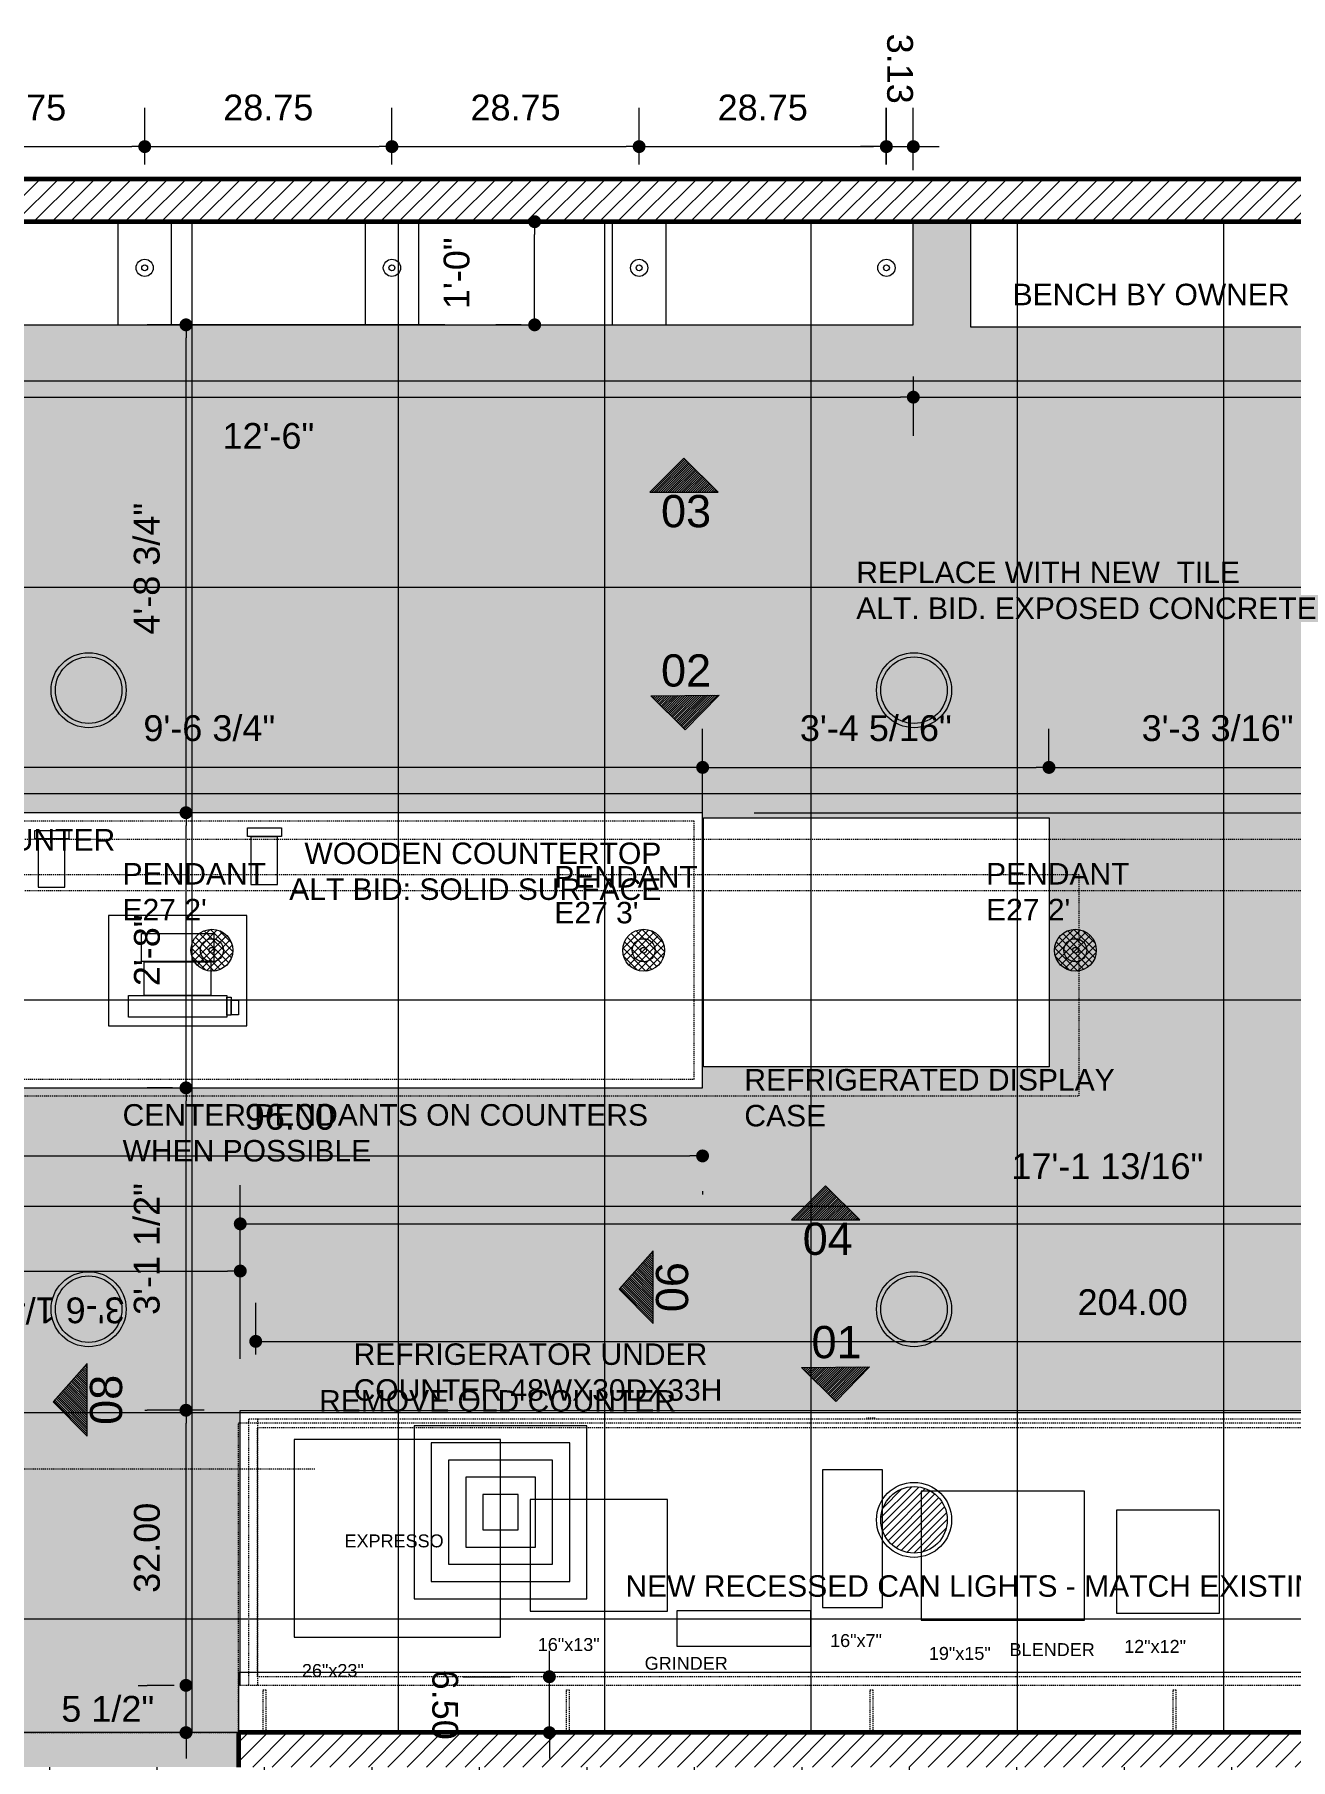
# Model space of a CAD drawing. Extents: x -566 to 72611, y -487 to 32334.
# Drawn here: x 303.8 to 449.9, y 170.6 to 371.3 of the extents above; entities that cross this region are included whole.
import ezdxf

# ---------------------------------------------------------------- set-up
doc = ezdxf.new("R2010")
doc.units = 0
doc.header["$LTSCALE"] = 0.5
doc.header["$MEASUREMENT"] = 0
doc.linetypes.add('HIDDEN', pattern=[0.375, 0.25, -0.125])
doc.layers.get('0').update_dxf_attribs({"color": 20, "linetype": 'CONTINUOUS'})
doc.layers.get('DEFPOINTS').update_dxf_attribs({"linetype": 'CONTINUOUS', "lineweight": 5})
for name, color, linetype, lineweight in [('Annotations', 40, 'CONTINUOUS', 5), ('ceilling', 141, 'CONTINUOUS', 18), ('furniture', 51, 'CONTINUOUS', 20), ('hatch', 253, 'CONTINUOUS', 5), ('light', 141, 'CONTINUOUS', 20), ('projection', 153, 'HIDDEN', 9), ('walls', 191, 'CONTINUOUS', 60)]:
    doc.layers.add(name, color=color, linetype=linetype, lineweight=lineweight)
for name, color, linetype, lineweight, true_color in [('demolished', 7, 'HIDDEN', 13, 0xf00000), ('floor', 7, 'CONTINUOUS', 5, 0xcfcfcf), ('furniture projection', 7, 'HIDDEN', 5, 0xcfcfcf), ('layout', 7, 'CONTINUOUS', 5, 0xcfcfcf)]:
    doc.layers.add(name, color=color, linetype=linetype, lineweight=lineweight, true_color=true_color)
doc.styles.get("Standard").update_dxf_attribs({"font": 'arial.ttf'})
doc.dimstyles.new('Arch96', dxfattribs={"dimscale": 96, "dimtxt": 0.03125, "dimasz": 0.015625, "dimexe": 0.046875, "dimexo": 0.0625, "dimgap": 0.03125, "dimtad": 1, "dimtoh": 1, "dimdec": 4, "dimzin": 3, "dimdsep": 46, "dimlunit": 4, "dimtxsty": 'Standard', "dimblk": 'DOT', "dimcen": 0, "dimdle": 0.046875, "dimclrd": 256, "dimclre": 256, "dimclrt": 256, "dimaunit": 1, "dimadec": 3, "dimazin": 2, "dimtfac": 1, "dimtdec": 4, "dimtmove": 2, "dimatfit": 3, "dimldrblk": 'ARO14', "dimfxl": 1, "dimfrac": 2, "dimlwd": -1, "dimlwe": -1, "dimarcsym": 0})
doc.dimstyles.new('Arch96 IN', dxfattribs={"dimscale": 96, "dimtxt": 0.03125, "dimasz": 0.015625, "dimexe": 0.046875, "dimexo": 0.125, "dimgap": 0.03125, "dimtad": 1, "dimtoh": 1, "dimzin": 3, "dimdsep": 46, "dimtxsty": 'Standard', "dimblk": 'DOT', "dimcen": 0, "dimdle": 0.046875, "dimclrd": 256, "dimclre": 256, "dimclrt": 256, "dimaunit": 1, "dimadec": 3, "dimazin": 2, "dimtfac": 1, "dimtmove": 2, "dimatfit": 3, "dimldrblk": 'ARO14', "dimfxl": 1, "dimfrac": 2, "dimlwd": -1, "dimlwe": -1, "dimarcsym": 0})

# ---------------------------------------------------------------- blocks, each defined once
blk = doc.blocks.new('_Dot')
at = {"color": 0, "linetype": 'ByBlock', "lineweight": -2}
blk.add_line((-0.5, 0), (-1, 0), dxfattribs=at)
at = {"color": 0, "linetype": 'ByBlock', "const_width": 0.5}
blk.add_lwpolyline([(-0.25, 0, 1), (0.25, 0, 1)], format="xyb", close=True, dxfattribs=at)
blk = doc.blocks.new('*D23')
at = {"layer": 'Annotations', "transparency": 16777216}
for p, q in [((421.76, 286.14), (421.76, 290.52)), ((460.98, 276.5), (460.98, 290.52)), ((423.26, 286.02), (459.48, 286.02))]:
    blk.add_line(p, q, dxfattribs=at)
at = {"layer": 'DEFPOINTS', "color": 0, "transparency": 16777216}
for p in [(460.98, 286.02), (421.76, 280.14), (460.98, 270.5)]:
    blk.add_point(p, dxfattribs=at)
at = {"layer": 'Annotations', "transparency": 16777216, "xscale": 1.5, "yscale": 1.5, "zscale": 1.5, "rotation": 180}
blk.add_blockref('_Dot', (421.76, 286.02), dxfattribs=at)
at = {"layer": 'Annotations', "transparency": 16777216, "xscale": 1.5, "yscale": 1.5, "zscale": 1.5}
blk.add_blockref('_Dot', (460.98, 286.02), dxfattribs=at)
at = {"layer": 'Annotations', "transparency": 16777216, "insert": (441.37, 290.57), "char_height": 3, "attachment_point": 5}
blk.add_mtext('3\'-3 3/16"', dxfattribs=at)
blk = doc.blocks.new('ARO14')
blk.add_line((0, 0), (-1.02, 0))
at = {"const_width": 0.0625}
blk.add_lwpolyline([(-0.77, 0.47), (0, 0), (-0.77, -0.47)], dxfattribs=at)
blk = doc.blocks.new('*D12')
at = {"layer": 'Annotations', "transparency": 16777216}
for p, q in [((327.5, 167.75), (327.5, 149.02)), ((533.5, 167.75), (533.5, 149.02)), ((329, 153.52), (532, 153.52))]:
    blk.add_line(p, q, dxfattribs=at)
at = {"layer": 'DEFPOINTS', "color": 0, "transparency": 16777216}
for p in [(327.5, 173.75), (533.5, 173.75), (533.5, 153.52)]:
    blk.add_point(p, dxfattribs=at)
at = {"layer": 'Annotations', "transparency": 16777216, "xscale": 1.5, "yscale": 1.5, "zscale": 1.5, "rotation": 180}
blk.add_blockref('_Dot', (327.5, 153.52), dxfattribs=at)
at = {"layer": 'Annotations', "transparency": 16777216, "xscale": 1.5, "yscale": 1.5, "zscale": 1.5}
blk.add_blockref('_Dot', (533.5, 153.52), dxfattribs=at)
at = {"layer": 'Annotations', "transparency": 16777216, "insert": (430.5, 158.02), "char_height": 3, "attachment_point": 5}
blk.add_mtext('17\'-2"', dxfattribs=at)
blk = doc.blocks.new('*D7')
at = {"layer": 'Annotations', "transparency": 16777216}
for p, q in [((266.72, 281.75), (266.72, 290.52)), ((381.48, 280.75), (381.48, 290.52)), ((379.98, 286.02), (268.22, 286.02))]:
    blk.add_line(p, q, dxfattribs=at)
at = {"layer": 'DEFPOINTS', "color": 0, "transparency": 16777216}
for p in [(266.72, 286.02), (266.72, 275.75, -68), (381.48, 274.75, -102)]:
    blk.add_point(p, dxfattribs=at)
at = {"layer": 'Annotations', "transparency": 16777216, "xscale": 1.5, "yscale": 1.5, "zscale": 1.5, "rotation": 180}
blk.add_blockref('_Dot', (266.72, 286.02), dxfattribs=at)
at = {"layer": 'Annotations', "transparency": 16777216, "xscale": 1.5, "yscale": 1.5, "zscale": 1.5}
blk.add_blockref('_Dot', (381.48, 286.02), dxfattribs=at)
at = {"layer": 'Annotations', "transparency": 16777216, "insert": (324.1, 290.57), "char_height": 3, "attachment_point": 5}
blk.add_mtext('9\'-6 3/4"', dxfattribs=at)
blk = doc.blocks.new('*D22')
at = {"layer": 'Annotations', "transparency": 16777216}
for p, q in [((321.39, 180.75), (321.39, 182.25)), ((320.02, 179.25), (316.89, 179.25)), ((321.39, 173.75), (321.39, 179.25)), ((319.81, 173.75), (316.89, 173.75)), ((321.39, 172.25), (321.39, 170.75))]:
    blk.add_line(p, q, dxfattribs=at)
at = {"layer": 'DEFPOINTS', "color": 0, "transparency": 16777216}
for p in [(321.39, 179.25), (326.02, 179.25), (325.81, 173.75)]:
    blk.add_point(p, dxfattribs=at)
at = {"layer": 'Annotations', "transparency": 16777216, "xscale": 1.5, "yscale": 1.5, "zscale": 1.5}
for p, rotation in [((321.39, 179.25), 270), ((321.39, 173.75), 90)]:
    blk.add_blockref('_Dot', p, dxfattribs=dict(at, rotation=rotation))
at = {"layer": 'Annotations', "transparency": 16777216, "insert": (312.29, 176.5), "char_height": 3, "attachment_point": 5}
blk.add_mtext('5 1/2"', dxfattribs=at)
blk = doc.blocks.new('*D11')
at = {"layer": 'Annotations', "transparency": 16777216}
for p, q in [((381.48, 280.75), (381.48, 290.52)), ((421.76, 286.14), (421.76, 290.52)), ((382.98, 286.02), (420.26, 286.02))]:
    blk.add_line(p, q, dxfattribs=at)
at = {"layer": 'DEFPOINTS', "color": 0, "transparency": 16777216}
for p in [(421.76, 286.02), (421.76, 280.14), (381.48, 274.75)]:
    blk.add_point(p, dxfattribs=at)
at = {"layer": 'Annotations', "transparency": 16777216, "xscale": 1.5, "yscale": 1.5, "zscale": 1.5, "rotation": 180}
blk.add_blockref('_Dot', (381.48, 286.02), dxfattribs=at)
at = {"layer": 'Annotations', "transparency": 16777216, "xscale": 1.5, "yscale": 1.5, "zscale": 1.5}
blk.add_blockref('_Dot', (421.76, 286.02), dxfattribs=at)
at = {"layer": 'Annotations', "transparency": 16777216, "insert": (401.62, 290.57), "char_height": 3, "attachment_point": 5}
blk.add_mtext('3\'-4 5/16"', dxfattribs=at)
blk = doc.blocks.new('*D24')
at = {"layer": 'Annotations', "transparency": 16777216}
for p, q in [((316.61, 211.25), (316.89, 211.25)), ((321.39, 180.75), (321.39, 209.75)), ((315.81, 179.25), (316.89, 179.25))]:
    blk.add_line(p, q, dxfattribs=at)
at = {"layer": 'DEFPOINTS', "color": 0, "transparency": 16777216}
for p in [(321.39, 211.25), (328.61, 211.25), (327.81, 179.25)]:
    blk.add_point(p, dxfattribs=at)
at = {"layer": 'Annotations', "transparency": 16777216, "xscale": 1.5, "yscale": 1.5, "zscale": 1.5}
for p, rotation in [((321.39, 211.25), 90), ((321.39, 179.25), 270)]:
    blk.add_blockref('_Dot', p, dxfattribs=dict(at, rotation=rotation))
at = {"layer": 'Annotations', "transparency": 16777216, "insert": (316.86, 195.25), "char_height": 3, "attachment_point": 5, "rotation": 90}
blk.add_mtext('32.00', dxfattribs=at)
blk = doc.blocks.new('*D32')
at = {"layer": 'Annotations', "transparency": 16777216}
for p, q in [((319.81, 248.75), (316.89, 248.75)), ((321.39, 212.75), (321.39, 247.25)), ((323.5, 211.25), (316.89, 211.25))]:
    blk.add_line(p, q, dxfattribs=at)
at = {"layer": 'DEFPOINTS', "color": 0, "transparency": 16777216}
for p in [(321.39, 248.75), (325.81, 248.75), (329.5, 211.25)]:
    blk.add_point(p, dxfattribs=at)
at = {"layer": 'Annotations', "transparency": 16777216, "xscale": 1.5, "yscale": 1.5, "zscale": 1.5}
for p, rotation in [((321.39, 248.75), 90), ((321.39, 211.25), 270)]:
    blk.add_blockref('_Dot', p, dxfattribs=dict(at, rotation=rotation))
at = {"layer": 'Annotations', "transparency": 16777216, "insert": (316.84, 230), "char_height": 3, "attachment_point": 5, "rotation": 90}
blk.add_mtext('3\'-1 1/2"', dxfattribs=at)
blk = doc.blocks.new('*D33')
at = {"layer": 'Annotations', "transparency": 16777216}
for p, q in [((319.81, 280.75), (316.89, 280.75)), ((321.39, 250.25), (321.39, 279.25)), ((319.81, 248.75), (316.89, 248.75))]:
    blk.add_line(p, q, dxfattribs=at)
at = {"layer": 'DEFPOINTS', "color": 0, "transparency": 16777216}
for p in [(321.39, 280.75), (325.81, 280.75), (325.81, 248.75)]:
    blk.add_point(p, dxfattribs=at)
at = {"layer": 'Annotations', "transparency": 16777216, "xscale": 1.5, "yscale": 1.5, "zscale": 1.5}
for p, rotation in [((321.39, 280.75), 90), ((321.39, 248.75), 270)]:
    blk.add_blockref('_Dot', p, dxfattribs=dict(at, rotation=rotation))
at = {"layer": 'Annotations', "transparency": 16777216, "insert": (316.86, 264.75), "char_height": 3, "attachment_point": 5, "rotation": 90}
blk.add_mtext('2\'-8"', dxfattribs=at)
blk = doc.blocks.new('*D34')
at = {"layer": 'Annotations', "transparency": 16777216}
for p, q in [((351.5, 337.5), (316.89, 337.5)), ((321.39, 282.25), (321.39, 336)), ((319.81, 280.75), (316.89, 280.75))]:
    blk.add_line(p, q, dxfattribs=at)
at = {"layer": 'DEFPOINTS', "color": 0, "transparency": 16777216}
for p in [(321.39, 337.5), (357.5, 337.5), (325.81, 280.75)]:
    blk.add_point(p, dxfattribs=at)
at = {"layer": 'Annotations', "transparency": 16777216, "xscale": 1.5, "yscale": 1.5, "zscale": 1.5}
for p, rotation in [((321.39, 337.5), 90), ((321.39, 280.75), 270)]:
    blk.add_blockref('_Dot', p, dxfattribs=dict(at, rotation=rotation))
at = {"layer": 'Annotations', "transparency": 16777216, "insert": (316.84, 309.13), "char_height": 3, "attachment_point": 5, "rotation": 90}
blk.add_mtext('4\'-8 3/4"', dxfattribs=at)
blk = doc.blocks.new('*D35')
at = {"layer": 'Annotations', "transparency": 16777216}
for p, q in [((360.36, 349.5), (357.44, 349.5)), ((361.94, 339), (361.94, 348)), ((360.36, 337.5), (357.44, 337.5))]:
    blk.add_line(p, q, dxfattribs=at)
at = {"layer": 'DEFPOINTS', "color": 0, "transparency": 16777216}
for p in [(361.94, 349.5), (366.36, 349.5), (366.36, 337.5)]:
    blk.add_point(p, dxfattribs=at)
at = {"layer": 'Annotations', "transparency": 16777216, "xscale": 1.5, "yscale": 1.5, "zscale": 1.5}
for p, rotation in [((361.94, 349.5), 90), ((361.94, 337.5), 270)]:
    blk.add_blockref('_Dot', p, dxfattribs=dict(at, rotation=rotation))
at = {"layer": 'Annotations', "transparency": 16777216, "insert": (352.88, 343.5), "char_height": 3, "attachment_point": 5, "rotation": 90}
blk.add_mtext('1\'-0"', dxfattribs=at)
blk = doc.blocks.new('*D37')
at = {"layer": 'Annotations', "transparency": 16777216}
for p, q in [((285.47, 227.58), (285.47, 231.94)), ((327.7, 217.24), (327.7, 231.94)), ((286.97, 227.44), (326.2, 227.44))]:
    blk.add_line(p, q, dxfattribs=at)
at = {"layer": 'DEFPOINTS', "color": 0, "transparency": 16777216}
for p in [(327.7, 227.44), (285.47, 221.58), (327.7, 211.24)]:
    blk.add_point(p, dxfattribs=at)
at = {"layer": 'Annotations', "transparency": 16777216, "xscale": 1.5, "yscale": 1.5, "zscale": 1.5, "rotation": 180}
blk.add_blockref('_Dot', (285.47, 227.44), dxfattribs=at)
at = {"layer": 'Annotations', "transparency": 16777216, "xscale": 1.5, "yscale": 1.5, "zscale": 1.5}
blk.add_blockref('_Dot', (327.7, 227.44), dxfattribs=at)
at = {"layer": 'Annotations', "transparency": 16777216, "insert": (306.59, 222.89), "char_height": 3, "attachment_point": 5, "rotation": 180}
blk.add_mtext('3\'-6 1/4"', dxfattribs=at)
blk = doc.blocks.new('*D38')
at = {"layer": 'Annotations', "transparency": 16777216}
for p, q in [((327.7, 217.24), (327.7, 237.43)), ((533.5, 217.24), (533.5, 237.43)), ((329.2, 232.93), (532, 232.93))]:
    blk.add_line(p, q, dxfattribs=at)
at = {"layer": 'DEFPOINTS', "color": 0, "transparency": 16777216}
for p in [(533.5, 232.93), (327.7, 211.24, 10.39), (533.5, 211.24, 10.39)]:
    blk.add_point(p, dxfattribs=at)
at = {"layer": 'Annotations', "transparency": 16777216, "xscale": 1.5, "yscale": 1.5, "zscale": 1.5, "rotation": 180}
blk.add_blockref('_Dot', (327.7, 232.93), dxfattribs=at)
at = {"layer": 'Annotations', "transparency": 16777216, "xscale": 1.5, "yscale": 1.5, "zscale": 1.5}
blk.add_blockref('_Dot', (533.5, 232.93), dxfattribs=at)
at = {"layer": 'Annotations', "transparency": 16777216, "insert": (428.55, 239.62), "char_height": 3, "attachment_point": 5}
blk.add_mtext('17\'-1 13/16"', dxfattribs=at)
blk = doc.blocks.new('*D39')
at = {"layer": 'Annotations', "transparency": 16777216}
for p, q in [((255.96, 331.5), (255.96, 324.59)), ((405.98, 331.5), (405.98, 324.59)), ((257.46, 329.09), (404.48, 329.09))]:
    blk.add_line(p, q, dxfattribs=at)
at = {"layer": 'DEFPOINTS', "color": 0, "transparency": 16777216}
for p in [(255.96, 337.5), (405.98, 337.5), (405.98, 329.09)]:
    blk.add_point(p, dxfattribs=at)
at = {"layer": 'Annotations', "transparency": 16777216, "xscale": 1.5, "yscale": 1.5, "zscale": 1.5, "rotation": 180}
blk.add_blockref('_Dot', (255.96, 329.09), dxfattribs=at)
at = {"layer": 'Annotations', "transparency": 16777216, "xscale": 1.5, "yscale": 1.5, "zscale": 1.5}
blk.add_blockref('_Dot', (405.98, 329.09), dxfattribs=at)
at = {"layer": 'Annotations', "transparency": 16777216, "insert": (330.97, 324.56), "char_height": 3, "attachment_point": 5}
blk.add_mtext('12\'-6"', dxfattribs=at)
blk = doc.blocks.new('*D40')
at = {"layer": 'Annotations', "transparency": 16777216}
for p, q in [((533.5, 343.5), (533.5, 324.59)), ((405.98, 331.5), (405.98, 324.59)), ((407.48, 329.09), (532, 329.09))]:
    blk.add_line(p, q, dxfattribs=at)
at = {"layer": 'DEFPOINTS', "color": 0, "transparency": 16777216}
for p in [(533.5, 349.5), (405.98, 337.5), (533.5, 329.09)]:
    blk.add_point(p, dxfattribs=at)
at = {"layer": 'Annotations', "transparency": 16777216, "xscale": 1.5, "yscale": 1.5, "zscale": 1.5, "rotation": 180}
blk.add_blockref('_Dot', (405.98, 329.09), dxfattribs=at)
at = {"layer": 'Annotations', "transparency": 16777216, "xscale": 1.5, "yscale": 1.5, "zscale": 1.5}
blk.add_blockref('_Dot', (533.5, 329.09), dxfattribs=at)
at = {"layer": 'Annotations', "transparency": 16777216, "insert": (469.74, 324.54), "char_height": 3, "attachment_point": 5}
blk.add_mtext('10\'-7 1/2"', dxfattribs=at)
blk = doc.blocks.new('*D61')
at = {"layer": 'Annotations', "transparency": 16777216}
for p, q in [((428.16, 349.5), (474.25, 349.5)), ((469.75, 282.25), (469.75, 348)), ((387.48, 280.75), (474.25, 280.75))]:
    blk.add_line(p, q, dxfattribs=at)
at = {"layer": 'DEFPOINTS', "color": 0, "transparency": 16777216}
for p in [(422.16, 349.5), (469.75, 349.5), (381.48, 280.75)]:
    blk.add_point(p, dxfattribs=at)
at = {"layer": 'Annotations', "transparency": 16777216, "xscale": 1.5, "yscale": 1.5, "zscale": 1.5}
for p, rotation in [((469.75, 349.5), 90), ((469.75, 280.75), 270)]:
    blk.add_blockref('_Dot', p, dxfattribs=dict(at, rotation=rotation))
at = {"layer": 'Annotations', "transparency": 16777216, "insert": (465.2, 315.13), "char_height": 3, "attachment_point": 5, "rotation": 90}
blk.add_mtext('5\'-8 3/4"', dxfattribs=at)
blk = doc.blocks.new('*D68')
at = {"layer": 'Annotations', "transparency": 16777216}
for p, q in [((329.5, 217.75), (329.5, 223.76)), ((533.5, 217.75), (533.5, 223.76)), ((331, 219.26), (532, 219.26))]:
    blk.add_line(p, q, dxfattribs=at)
at = {"layer": 'DEFPOINTS', "color": 0, "transparency": 16777216}
for p in [(533.5, 219.26), (329.5, 205.75, 10.39), (533.5, 205.75)]:
    blk.add_point(p, dxfattribs=at)
at = {"layer": 'Annotations', "transparency": 16777216, "xscale": 1.5, "yscale": 1.5, "zscale": 1.5, "rotation": 180}
blk.add_blockref('_Dot', (329.5, 219.26), dxfattribs=at)
at = {"layer": 'Annotations', "transparency": 16777216, "xscale": 1.5, "yscale": 1.5, "zscale": 1.5}
blk.add_blockref('_Dot', (533.5, 219.26), dxfattribs=at)
at = {"layer": 'Annotations', "transparency": 16777216, "insert": (431.5, 223.8), "char_height": 3, "attachment_point": 5}
blk.add_mtext('204.00', dxfattribs=at)
blk = doc.blocks.new('*D70')
at = {"layer": 'Annotations', "transparency": 16777216}
for p, q in [((286.97, 240.83), (379.97, 240.83)), ((285.47, 231.75), (285.47, 236.33)), ((381.47, 236.75), (381.47, 236.33))]:
    blk.add_line(p, q, dxfattribs=at)
at = {"layer": 'DEFPOINTS', "color": 0, "transparency": 16777216}
for p in [(381.47, 248.75), (285.47, 243.75), (381.47, 240.83)]:
    blk.add_point(p, dxfattribs=at)
at = {"layer": 'Annotations', "transparency": 16777216, "xscale": 1.5, "yscale": 1.5, "zscale": 1.5, "rotation": 180}
blk.add_blockref('_Dot', (285.47, 240.83), dxfattribs=at)
at = {"layer": 'Annotations', "transparency": 16777216, "xscale": 1.5, "yscale": 1.5, "zscale": 1.5}
blk.add_blockref('_Dot', (381.47, 240.83), dxfattribs=at)
at = {"layer": 'Annotations', "transparency": 16777216, "insert": (333.47, 245.36), "char_height": 3, "attachment_point": 5}
blk.add_mtext('96.00', dxfattribs=at)
blk = doc.blocks.new('*D271')
at = {"layer": 'Annotations', "transparency": 16777216}
for p, q in [((363.65, 181.75), (363.65, 183.25)), ((353.64, 180.25), (359.15, 180.25)), ((363.65, 173.75), (363.65, 180.25)), ((353.64, 173.75), (359.15, 173.75)), ((363.65, 172.25), (363.65, 170.75))]:
    blk.add_line(p, q, dxfattribs=at)
at = {"layer": 'DEFPOINTS', "color": 0, "transparency": 16777216}
for p in [(363.65, 180.25), (365.64, 180.25), (365.64, 173.75)]:
    blk.add_point(p, dxfattribs=at)
at = {"layer": 'Annotations', "transparency": 16777216, "xscale": 1.5, "yscale": 1.5, "zscale": 1.5}
for p, rotation in [((363.65, 180.25), 270), ((363.65, 173.75), 90)]:
    blk.add_blockref('_Dot', p, dxfattribs=dict(at, rotation=rotation))
at = {"layer": 'Annotations', "transparency": 16777216, "insert": (351.52, 177), "char_height": 3, "attachment_point": 5, "rotation": 270}
blk.add_mtext('6.50', dxfattribs=at)
blk = doc.blocks.new('*D274')
at = {"layer": 'Annotations', "transparency": 16777216}
for p, q in [((287.84, 356.13), (287.84, 362.73)), ((316.59, 356.13), (316.59, 362.73)), ((289.34, 358.23), (315.09, 358.23))]:
    blk.add_line(p, q, dxfattribs=at)
at = {"layer": 'DEFPOINTS', "color": 0, "transparency": 16777216}
for p in [(316.59, 358.23), (287.84, 344.13), (316.59, 344.13)]:
    blk.add_point(p, dxfattribs=at)
at = {"layer": 'Annotations', "transparency": 16777216, "xscale": 1.5, "yscale": 1.5, "zscale": 1.5, "rotation": 180}
blk.add_blockref('_Dot', (287.84, 358.23), dxfattribs=at)
at = {"layer": 'Annotations', "transparency": 16777216, "xscale": 1.5, "yscale": 1.5, "zscale": 1.5}
blk.add_blockref('_Dot', (316.59, 358.23), dxfattribs=at)
at = {"layer": 'Annotations', "transparency": 16777216, "insert": (302.21, 362.76), "char_height": 3, "attachment_point": 5}
blk.add_mtext('28.75', dxfattribs=at)
blk = doc.blocks.new('*D275')
at = {"layer": 'Annotations', "transparency": 16777216}
for p, q in [((316.59, 356.13), (316.59, 362.73)), ((345.34, 356.13), (345.34, 362.73)), ((318.09, 358.23), (343.84, 358.23))]:
    blk.add_line(p, q, dxfattribs=at)
at = {"layer": 'DEFPOINTS', "color": 0, "transparency": 16777216}
for p in [(345.34, 358.23), (316.59, 344.13), (345.34, 344.13)]:
    blk.add_point(p, dxfattribs=at)
at = {"layer": 'Annotations', "transparency": 16777216, "xscale": 1.5, "yscale": 1.5, "zscale": 1.5, "rotation": 180}
blk.add_blockref('_Dot', (316.59, 358.23), dxfattribs=at)
at = {"layer": 'Annotations', "transparency": 16777216, "xscale": 1.5, "yscale": 1.5, "zscale": 1.5}
blk.add_blockref('_Dot', (345.34, 358.23), dxfattribs=at)
at = {"layer": 'Annotations', "transparency": 16777216, "insert": (330.96, 362.76), "char_height": 3, "attachment_point": 5}
blk.add_mtext('28.75', dxfattribs=at)
blk = doc.blocks.new('*D276')
at = {"layer": 'Annotations', "transparency": 16777216}
for p, q in [((345.34, 356.13), (345.34, 362.73)), ((374.09, 356.13), (374.09, 362.73)), ((346.84, 358.23), (372.59, 358.23))]:
    blk.add_line(p, q, dxfattribs=at)
at = {"layer": 'DEFPOINTS', "color": 0, "transparency": 16777216}
for p in [(374.09, 358.23), (345.34, 344.13), (374.09, 344.13)]:
    blk.add_point(p, dxfattribs=at)
at = {"layer": 'Annotations', "transparency": 16777216, "xscale": 1.5, "yscale": 1.5, "zscale": 1.5, "rotation": 180}
blk.add_blockref('_Dot', (345.34, 358.23), dxfattribs=at)
at = {"layer": 'Annotations', "transparency": 16777216, "xscale": 1.5, "yscale": 1.5, "zscale": 1.5}
blk.add_blockref('_Dot', (374.09, 358.23), dxfattribs=at)
at = {"layer": 'Annotations', "transparency": 16777216, "insert": (359.72, 362.76), "char_height": 3, "attachment_point": 5}
blk.add_mtext('28.75', dxfattribs=at)
blk = doc.blocks.new('*D277')
at = {"layer": 'Annotations', "transparency": 16777216}
for p, q in [((374.09, 356.13), (374.09, 362.73)), ((402.84, 356.13), (402.84, 362.73)), ((375.59, 358.23), (401.34, 358.23))]:
    blk.add_line(p, q, dxfattribs=at)
at = {"layer": 'DEFPOINTS', "color": 0, "transparency": 16777216}
for p in [(402.84, 358.23), (374.09, 344.13), (402.84, 344.13)]:
    blk.add_point(p, dxfattribs=at)
at = {"layer": 'Annotations', "transparency": 16777216, "xscale": 1.5, "yscale": 1.5, "zscale": 1.5, "rotation": 180}
blk.add_blockref('_Dot', (374.09, 358.23), dxfattribs=at)
at = {"layer": 'Annotations', "transparency": 16777216, "xscale": 1.5, "yscale": 1.5, "zscale": 1.5}
blk.add_blockref('_Dot', (402.84, 358.23), dxfattribs=at)
at = {"layer": 'Annotations', "transparency": 16777216, "insert": (388.47, 362.76), "char_height": 3, "attachment_point": 5}
blk.add_mtext('28.75', dxfattribs=at)
blk = doc.blocks.new('*D278')
at = {"layer": 'Annotations', "transparency": 16777216}
for p, q in [((402.85, 356.13), (402.85, 362.73)), ((405.98, 355.5), (405.98, 362.73)), ((401.35, 358.23), (399.85, 358.23)), ((402.85, 358.23), (405.98, 358.23)), ((407.48, 358.23), (408.98, 358.23))]:
    blk.add_line(p, q, dxfattribs=at)
at = {"layer": 'DEFPOINTS', "color": 0, "transparency": 16777216}
for p in [(405.98, 358.23), (402.85, 344.13), (405.98, 343.5)]:
    blk.add_point(p, dxfattribs=at)
at = {"layer": 'Annotations', "transparency": 16777216, "xscale": 1.5, "yscale": 1.5, "zscale": 1.5}
blk.add_blockref('_Dot', (402.85, 358.23), dxfattribs=at)
at = {"layer": 'Annotations', "transparency": 16777216, "xscale": 1.5, "yscale": 1.5, "zscale": 1.5, "rotation": 180}
blk.add_blockref('_Dot', (405.98, 358.23), dxfattribs=at)
at = {"layer": 'Annotations', "transparency": 16777216, "insert": (404.42, 367.29), "char_height": 3, "attachment_point": 5, "rotation": 270}
blk.add_mtext('3.13', dxfattribs=at)

msp = doc.modelspace()

# ---------------------------------------------------------------- hatches: boundary and pattern name
at = {"layer": 'Annotations'}
h = msp.add_hatch(dxfattribs=at)
h.set_pattern_fill('ANSI31', color=256, scale=1.5)
h.set_pattern_definition([(45, (87.62325, 7.55024), (-0.13258252, 0.13258252), [])])
h.paths.add_polyline_path([(375.33749, 318.02431), (383.27563, 318.02431), (379.30656, 321.99338)])
h = msp.add_hatch(dxfattribs=at)
h.set_pattern_fill('ANSI31', color=256, scale=1.5)
h.set_pattern_definition([(45, (87.62325, 2.8113), (-0.13258252, 0.13258252), [])])
h.paths.add_polyline_path([(375.44911, 294.32867), (383.3867, 294.42215), (379.46465, 290.40661)])
h = msp.add_hatch(dxfattribs=at)
h.set_pattern_fill('ANSI31', color=256, scale=1.5)
h.set_pattern_definition([(45, (104.10226, -77.0843), (-0.13258252, 0.13258252), [])])
h.paths.add_polyline_path([(391.8165, 233.38979), (399.75464, 233.38979), (395.78557, 237.35885)])
h = msp.add_hatch(dxfattribs=at)
h.set_pattern_fill('ANSI31', color=256, scale=1.5, angle=90)
h.set_pattern_definition([(135, (686.19752, -66.361), (-0.13258252, -0.13258252), [])])
h.paths.add_polyline_path([(375.72344, 221.35324), (375.72344, 229.79138), (371.75437, 225.32231)])
h = msp.add_hatch(dxfattribs=at)
h.set_pattern_fill('ANSI31', color=256, scale=1.5, angle=90)
h.set_pattern_definition([(135, (620.3657, -79.4709), (-0.13258252, -0.13258252), [])])
h.paths.add_polyline_path([(309.89162, 208.24334), (309.89162, 216.68148), (305.92255, 212.21241)])
h = msp.add_hatch(dxfattribs=at)
h.set_pattern_fill('ANSI31', color=256, scale=1.5)
h.set_pattern_definition([(45, (105.13226, -75.3113), (-0.13258252, 0.13258252), [])])
h.paths.add_polyline_path([(392.95812, 216.20606), (400.89571, 216.29954), (396.97366, 212.284)])
at = {"layer": 'floor'}
h = msp.add_hatch(dxfattribs=at)
h.set_pattern_fill('ANSI37', color=256, scale=100, angle=45)
h.set_pattern_definition([(90, (243.028, 267.632), (-12.5, 9e-16), []), (180, (243.028, 267.632), (-9e-16, -12.5), [])])
h.paths.add_polyline_path([(253.46925, 349.5), (154.11744, 349.5), (154.11744, 348.5), (101.14781, 348.5), (101.14781, 349.5), (0, 349.5), (0, 344.5), (36, 344.5, -0.338357026), (0, 308.66941), (0, 308.5), (0, 173.75), (253.46925, 173.75)])
h.paths.add_polyline_path([(36, 344.5), (0, 344.5), (0, 308.66941, 0.338357026)], flags=17)
h.paths.add_polyline_path([(253.46925, 173.75), (0, 173.75), (0, 173.74997), (0, 169.75), (253.46925, 169.75)])
h.paths.add_polyline_path([(253.46925, 169.75), (0, 169.75), (0, 149.21137), (36, 149.21137, -0.338357026), (0, 113.38078), (0, 113.21137), (0, 29.94998), (0, -5), (253.46925, -5)])
h.paths.add_polyline_path([(36, 149.21137), (0, 149.21137), (0, 113.38078, 0.338357026)], flags=17)
h.paths.add_polyline_path([(575.25, 169.75), (510, 169.75), (474.75, 169.75), (327.5, 169.75), (285.46925, 169.75), (285.46925, 165.75), (253.46925, 165.75), (253.46925, -5), (263.99725, -5), (263.99725, 95.99051), (287, 95.99051), (287, 97.5), (292, 97.5), (292, -5), (341.25, -5), (341.25, 13.02988), (341.25012, 15.02988), (346.24839, 15.02988, 0.361085236), (374.08728, 41.24999), (346.25012, 41.24999), (346.25012, 42.99999), (341.25, 42.99999), (341.25, 44.99999), (341.25, 97.5), (357.75, 97.5), (405.75, 97.5), (575.25, 97.5)])
h = msp.add_hatch(color=256, dxfattribs=at)
h.dxf.hatch_style = 1
h.paths.add_polyline_path([(533.5, 349.5), (524.51391, 349.5), (524.51391, 337.27615), (469.53136, 337.27615), (469.53136, 349.5), (467.6026, 349.5), (467.6026, 337.27615), (412.62006, 337.27615), (412.62006, 349.5), (405.98278, 349.5), (405.98278, 337.49997), (370.96698, 337.49997), (342.21164, 337.49997), (313.46042, 337.49997), (284.70877, 337.49997), (255.95871, 337.49997), (255.95871, 349.5), (253.46925, 349.5), (253.46925, 268.53342), (266.71925, 280.75426), (285.46925, 280.75426), (381.47577, 280.75426), (381.47577, 280.14141), (421.76311, 280.14141), (421.76311, 251.18328), (381.47577, 251.18328), (381.47577, 248.75426), (285.46925, 248.75426), (285.46925, 177.75), (285.46925, 173.75), (327.5, 173.75), (327.5, 180.75), (327.70454, 211.23737), (538.44026, 211.23737), (538.44026, 264.5), (466.75, 264.5), (466.75, 247.25), (461.75, 247.25), (461.75, 270.5), (533.5, 270.5)])
h.paths.add_polyline_path([(538.5, 349.5), (533.5, 349.5), (533.5, 270.5), (538.5, 270.5)])
h.paths.add_polyline_path([(657.84944, 316.34084), (657.84957, 318.34084), (657.84944, 344.34084), (657.84944, 346.34084), (657.86383, 349.68695), (618.64924, 349.68695), (618.63485, 347.23896), (613.63485, 347.23896), (613.63485, 349.5), (538.5, 349.5), (538.5, 270.5), (598.45098, 270.5), (665.66846, 270.5), (657.84944, 277.66305)])
h = msp.add_hatch(color=256, dxfattribs=at)
h.dxf.hatch_style = 1
h.paths.add_polyline_path([(285.46925, 173.75), (285.46925, 169.75), (327.5, 169.75), (327.5, 173.75)])
at = {"layer": 'hatch'}
h = msp.add_hatch(dxfattribs=at)
h.set_pattern_fill('ANSI31', color=256, scale=12, style=0)
h.set_pattern_definition([(45, (-5, 868.105), (-1.0606602, 1.0606602), [])])
h.paths.add_polyline_path([(662.84944, 354.5), (613.63485, 354.5), (-5, 354.5), (-5, 344.5), (0, 344.5), (0, 349.5), (613.63485, 349.5), (613.63485, 347.23896), (614.11751, 349.5), (618.64924, 349.5), (618.64924, 349.68695), (657.86383, 349.68695), (657.84944, 346.34084), (662.84944, 346.34084), (662.84944, 346.34085)])
h = msp.add_hatch(dxfattribs=at)
h.set_pattern_fill('ANSI31', color=256, scale=0.5, style=0)
h.set_pattern_definition([(45, (0, 0), (-1.122532, 1.122532), [])])
h.paths.add_polyline_path([(474.75, 173.75), (327.5, 173.75), (327.5, 169.75), (474.75, 169.75)])
at = {"layer": 'light'}
h = msp.add_hatch(dxfattribs=at)
h.set_pattern_fill('ANSI37', color=256, scale=5)
h.set_pattern_definition([(45, (50.2143, 16.1828), (-0.4419417, 0.4419417), []), (135, (50.2143, 16.1828), (-0.4419417, -0.4419417), [])])
edge = h.paths.add_edge_path()
edge.add_arc((324.40271, 264.75426), 2.43618, 0, 360)
h = msp.add_hatch(dxfattribs=at)
h.set_pattern_fill('ANSI37', color=256, scale=5)
h.set_pattern_definition([(45, (100.4286, 16.1828), (-0.4419417, 0.4419417), []), (135, (100.4286, 16.1828), (-0.4419417, -0.4419417), [])])
edge = h.paths.add_edge_path()
edge.add_arc((374.617, 264.75426), 2.43618, 0, 360)
h = msp.add_hatch(dxfattribs=at)
h.set_pattern_fill('ANSI37', color=256, scale=5)
h.set_pattern_definition([(45, (150.64286, 16.1828), (-0.4419417, 0.4419417), []), (135, (150.64286, 16.1828), (-0.4419417, -0.4419417), [])])
edge = h.paths.add_edge_path()
edge.add_arc((424.83128, 264.75426), 2.43618, 0, 360)
h = msp.add_hatch(dxfattribs=at)
h.set_pattern_fill('ANSI31', color=256, scale=5)
h.set_pattern_definition([(45, (243.0277, 267.6315), (-0.4419417, 0.4419417), [])])
edge = h.paths.add_edge_path()
edge.add_arc((406.06343, 198.49714), 3.86619, 0, 360)

# ---------------------------------------------------------------- linework, layer by layer
at = {"layer": 'Annotations'}
for points in [[(375.33749, 318.02431), (383.27563, 318.02431), (379.30656, 321.99338), (375.33749, 318.02431)], [(375.44911, 294.32867), (383.3867, 294.42215), (379.46465, 290.40661), (375.44911, 294.32867)], [(391.8165, 233.38979), (399.75464, 233.38979), (395.78557, 237.35885), (391.8165, 233.38979)], [(375.72344, 221.35324), (375.72344, 229.79138), (371.75437, 225.32231), (375.72344, 221.35324)], [(309.89162, 208.24334), (309.89162, 216.68148), (305.92255, 212.21241), (309.89162, 208.24334)], [(392.95812, 216.20606), (400.89571, 216.29954), (396.97366, 212.284), (392.95812, 216.20606)]]:
    msp.add_lwpolyline(points, dxfattribs=at)
at = {"layer": 'ceilling'}
for p, q in [((322.06343, 349.5), (322.06343, 173.75)), ((346.06343, 349.5), (346.06343, 173.75)), ((370.06343, 349.5), (370.06343, 173.75)), ((394.06343, 349.5), (394.06343, 173.75)), ((418.06343, 349.5), (418.06343, 173.75)), ((442.06343, 349.5), (442.06343, 173.75)), ((0, 331), (533.5, 331)), ((0, 307), (533.5, 307)), ((0, 283), (533.5, 283)), ((0, 259), (533.5, 259)), ((0, 235), (533.5, 235)), ((0, 211), (533.5, 211)), ((0, 187), (533.5, 187)), ((327.5, 173.75), (0, 173.74997))]:
    msp.add_line(p, q, dxfattribs=at)
at = {"layer": 'ceilling', "color": 242, "linetype": 'HIDDEN', "true_color": 0xdc181c}
for p, q in [((274.06343, 277.69159), (487.09914, 277.69159)), ((274.06343, 271.69159), (487.09914, 271.69159)), ((237.02771, 204.41723), (336.45628, 204.41723))]:
    msp.add_line(p, q, dxfattribs=at)
at = {"layer": 'demolished'}
for p, q in [((271.25, 273.5625), (425.25, 273.5625)), ((425.25, 273.5625), (425.25, 247.8125)), ((299.25, 247.8125), (425.25, 247.8125)), ((533.5, 209.75), (327.5, 209.75)), ((327.5, 173.75), (327.5, 209.75))]:
    msp.add_line(p, q, dxfattribs=at)
at = {"layer": 'furniture'}
for p, q in [((327.5, 180.75), (327.5, 173.75)), ((533.5, 180.75), (327.5, 180.75))]:
    msp.add_line(p, q, dxfattribs=at)
for points in [[(284.70877, 337.49997), (319.71374, 337.49997), (319.71374, 349.5), (284.70877, 349.5)], [(284.70877, 337.49997), (319.71374, 337.49997), (319.71374, 349.5), (284.70877, 349.5)], [(313.46042, 337.49997), (348.47306, 337.49997), (348.47306, 349.5), (313.46042, 349.5)], [(342.21164, 337.49997), (377.22428, 337.49997), (377.22428, 349.5), (342.21164, 349.5)], [(370.96698, 337.49997), (405.98278, 337.49997), (405.98278, 349.5), (370.96698, 349.5)], [(381.47577, 248.75426), (381.47577, 280.75426), (285.46925, 280.75426), (285.46925, 248.75426)], [(381.59416, 280.14141), (421.76311, 280.14141), (421.76311, 251.18328), (381.59416, 251.18328)]]:
    msp.add_lwpolyline(points, close=True, dxfattribs=at)
at = {"layer": 'furniture', "elevation": 3}
msp.add_lwpolyline([(412.62006, 337.27615), (467.6026, 337.27615), (467.6026, 349.27615), (412.62006, 349.27615)], close=True, dxfattribs=at)
at = {"layer": 'furniture'}
msp.add_lwpolyline([(327.70454, 179.2374), (327.70454, 211.23737), (533.5, 211.23737)], dxfattribs=at)
for centre, radius in [((316.58629, 344.13068), 1), ((345.34036, 344.13068), 1), ((374.093, 344.13068), 1), ((402.85278, 344.13068), 1), ((316.58629, 344.13068), 0.34142), ((345.34036, 344.13068), 0.34142), ((374.093, 344.13068), 0.34142), ((402.85278, 344.13068), 0.34142)]:
    msp.add_circle(centre, radius, dxfattribs=at)
at = {"layer": 'furniture projection'}
for p, q in [((329.72082, 210.23737, -20.77739), (329.72082, 179.25, -10.38869)), ((401.53158, 210.33029, -10.38869), (400.53158, 210.33029, -10.38869)), ((533.5, 179.25), (327.5, 179.25))]:
    msp.add_line(p, q, dxfattribs=at)
for points in [[(380.47577, 249.75426), (380.47577, 279.75426), (285.46925, 279.75426), (285.46925, 249.75426)], [(328.70454, 210.23737), (533.49066, 210.23737), (533.49066, 179.25), (328.70454, 179.25)], [(329.70454, 209.23737), (532.49066, 209.23737), (532.49066, 180.25), (329.70454, 180.25)], [(330.35546, 178.71902), (330.67711, 178.71902), (330.67711, 173.75), (330.35546, 173.75)], [(365.63694, 178.71902), (365.9586, 178.71902), (365.9586, 173.75), (365.63694, 173.75)], [(400.96417, 178.71902), (401.28583, 178.71902), (401.28583, 173.75), (400.96417, 173.75)], [(436.19991, 178.72157), (436.52157, 178.72157), (436.52157, 173.75255), (436.19991, 173.75255)]]:
    msp.add_lwpolyline(points, close=True, dxfattribs=at)
at = {"layer": 'layout', "linetype": 'Continuous'}
for points in [[(328.55659, 278.97392), (332.48109, 278.97392), (332.48109, 277.99851), (328.55659, 277.99851)], [(303.82157, 278.67609), (307.74608, 278.67609), (307.74608, 277.70069), (303.82157, 277.70069)], [(304.21227, 272.09191), (307.31228, 272.09191), (307.31228, 277.66005), (304.21227, 277.66005)], [(328.94728, 272.38973), (332.04729, 272.38973), (332.04729, 277.95787), (328.94728, 277.95787)], [(316.53849, 263.40076), (324.28422, 263.40076), (324.28422, 259.50202), (316.53849, 259.50202)], [(326.13811, 259.30504), (326.62779, 259.30504), (326.62779, 257.19665), (326.13811, 257.19665)], [(326.63413, 258.94332), (327.50552, 258.94332), (327.50552, 257.23518), (326.63413, 257.23518)]]:
    msp.add_lwpolyline(points, close=True, dxfattribs=at)
for points, elevation in [([(312.38096, 255.98064), (328.45237, 255.98064), (328.45237, 268.79034), (312.38096, 268.79034)], 34.11485), ([(316.21177, 266.71124), (324.62144, 266.71124), (324.62144, 263.43707), (316.21177, 263.43707)], 39.44537), ([(314.68784, 259.50202), (326.14019, 259.50202), (326.14019, 256.96662), (314.68784, 256.96662)], 49.36807)]:
    msp.add_lwpolyline(points, close=True, dxfattribs=dict(at, elevation=elevation))
at = {"layer": 'layout', "elevation": -10.38869}
for points in [[(333.97731, 184.84081), (357.97731, 184.84081), (357.97731, 207.84081), (333.97731, 207.84081)], [(402.40762, 188.32064), (402.40762, 204.32064), (395.40762, 204.32064), (395.40762, 188.32064)], [(361.40895, 187.86338), (377.40895, 187.86338), (377.40895, 200.86338), (361.40895, 200.86338)], [(406.89412, 186.82746), (425.89412, 186.82746), (425.89412, 201.82746), (406.89412, 201.82746)], [(429.60905, 187.63981), (441.60905, 187.63981), (441.60905, 199.63981), (429.60905, 199.63981)], [(378.51992, 187.94538), (394.00429, 187.94538), (394.00429, 183.76545), (378.51992, 183.76545)]]:
    msp.add_lwpolyline(points, close=True, dxfattribs=at)
at = {"layer": 'light', "color": 9, "true_color": 0xc9c9c9}
for points in [[(368.02612, 209.45088), (347.91898, 209.45088), (347.91898, 189.33072), (368.02612, 189.33072)], [(366.02612, 207.45088), (349.91898, 207.45088), (349.91898, 191.33072), (366.02612, 191.33072)], [(364.02612, 205.45088), (351.91898, 205.45088), (351.91898, 193.33072), (364.02612, 193.33072)], [(362.02612, 203.45088), (353.91898, 203.45088), (353.91898, 195.33072), (362.02612, 195.33072)], [(360.02612, 201.45088), (355.91898, 201.45088), (355.91898, 197.33072), (360.02612, 197.33072)]]:
    msp.add_lwpolyline(points, close=True, dxfattribs=at)
for centre, radius in [((310.06343, 295), 4.36619), ((406.06343, 295), 4.36619), ((310.06343, 295), 3.86619), ((406.06343, 295), 3.86619), ((310.06343, 223), 4.36619), ((310.06343, 223), 3.86619), ((406.06343, 223), 4.36619), ((406.06343, 223), 3.86619)]:
    msp.add_circle(centre, radius, dxfattribs=at)
at = {"layer": 'light'}
for centre, radius in [((324.40271, 264.75426), 2.43618), ((374.617, 264.75426), 2.43618), ((424.83128, 264.75426), 2.43618), ((324.40271, 264.75426), 1.33629), ((324.40271, 264.75426), 0.33629), ((374.617, 264.75426), 1.33629), ((374.617, 264.75426), 0.33629), ((424.83128, 264.75426), 1.33629), ((424.83128, 264.75426), 0.33629), ((406.06343, 198.49714), 4.36619), ((406.06343, 198.49714), 3.86619)]:
    msp.add_circle(centre, radius, dxfattribs=at)
at = {"layer": 'projection'}
msp.add_line((259.75, 173.75), (327.5, 173.75), dxfattribs=at)
at = {"layer": 'walls'}
for p, q in [((-5, 354.5), (613.63485, 354.5)), ((0, 349.5), (613.63485, 349.5)), ((474.75, 173.75), (327.5, 173.75)), ((327.5, 173.75), (327.5, 169.75))]:
    msp.add_line(p, q, dxfattribs=at)

# ---------------------------------------------------------------- texts
at = {"layer": 'Annotations', "attachment_point": 1}
for s, width, insert, char_height in [('BENCH BY OWNER', 52.8602723, (417.53289, 342.28236, 3), 2.5), ('03', 49.0944694, (376.63782, 317.70402, 51), 3.75), ('REPLACE WITH NEW  TILE\\PALT. BID. EXPOSED CONCRETE', 66.2070721, (399.34748, 309.95228), 2.5), ('02', 49.0944694, (376.63782, 299.17391, 51), 3.75), ('\\pi7.7694;{\\f@Arial Unicode MS|b0|i0|c0|p34;WOODEN COUNTERTOP\\P\\pi6.0027;ALT BID: SOLID SURFACE}', 49.0944694, (327.39286, 277.27649, 34), 2.5), ('REFRIGERATED DISPLAY CASE', 43.9043512, (386.33049, 250.93492, 34), 2.5), ('04', 49.0944694, (393.11683, 233.06949, 51), 3.75), ('01', 49.0944694, (394.14683, 221.0513, 51), 3.75), ('REFRIGERATOR UNDER COUNTER 48WX30DX33H', 43.9043512, (340.88547, 219.02564), 2.5)]:
    msp.add_mtext_dynamic_manual_height_columns(s, width=width, gutter_width=12.5, heights=[0], dxfattribs=dict(at, insert=insert, char_height=char_height))
at = {"layer": 'Annotations', "char_height": 3.75, "attachment_point": 1, "rotation": 90}
for s, insert in [('06', (376.04374, 222.65358, 51)), ('08', (310.21192, 209.54367, 51))]:
    msp.add_mtext_dynamic_manual_height_columns(s, width=49.0944694, gutter_width=12.5, heights=[0], dxfattribs=dict(at, insert=insert))
at = {"layer": 'ceilling', "char_height": 2.5, "attachment_point": 1}
for s, insert, width in [("PENDANT\\PE27 2'", (314.01214, 274.89798), 49.0067239), ("PENDANT\\PE27 2'", (414.44071, 274.89798), 49.0067239), ("PENDANT\\PE27 3'", (364.22642, 274.55044), 49.0067239), ('CENTER PENDANTS ON COUNTERS\\PWHEN POSSIBLE ', (314.01214, 246.85254), 64.9206044), ('{\\f@Arial Unicode MS|b0|i0|c0|p34;NEW RECESSED CAN LIGHTS - MATCH EXISTING}', (372.49417, 192.05452), 87.4270932)]:
    msp.add_mtext(s, dxfattribs=dict(at, insert=insert, width=width))
at = {"layer": 'demolished', "char_height": 2.5, "attachment_point": 1}
for insert, width in [((271.63193, 278.849), 49.0067239), ((336.86452, 213.58675), 54.9157644)]:
    msp.add_mtext('REMOVE OLD COUNTER', dxfattribs=dict(at, insert=insert, width=width))
at = {"layer": 'layout', "char_height": 1.5, "attachment_point": 1}
for s, insert in [('EXPRESSO', (339.82798, 196.8021, -10.38869)), ('16"x13"', (362.30529, 184.75258)), ('16"x7"', (396.30396, 185.20983)), ('19"x15"', (407.79046, 183.71665)), ('BLENDER', (417.1864, 184.15935, -10.38869)), ('12"x12"', (430.50539, 184.529)), ('26"x23"', (334.87365, 181.73)), ('GRINDER', (374.73719, 182.56224, -10.38869))]:
    msp.add_mtext_dynamic_manual_height_columns(s, width=7.2146084, gutter_width=12.5, heights=[0], dxfattribs=dict(at, insert=insert))

# ---------------------------------------------------------------- dimensions: what is measured, and where the dimension line sits
at = {"layer": 'Annotations'}
for base, p1, p2, dimstyle, picture, middle in [((405.98278, 358.22853), (402.85278, 344.13068), (405.98278, 343.49998), 'Arch96 IN', '*D278', (404.41778, 367.29401)), ((316.58629, 358.22853), (287.83734, 344.13068), (316.58629, 344.13068), 'Arch96 IN', '*D274', (302.21182, 362.76025)), ((345.34036, 358.22853), (316.58629, 344.13068), (345.34036, 344.13068), 'Arch96 IN', '*D275', (330.96333, 362.76025)), ((374.093, 358.22853), (345.34036, 344.13068), (374.093, 344.13068), 'Arch96 IN', '*D276', (359.71668, 362.76025)), ((402.84278, 358.22853), (374.093, 344.13068), (402.84278, 344.13068), 'Arch96 IN', '*D277', (388.46789, 362.76025)), ((266.71925, 286.01514, 102), (381.47577, 274.75), (266.71925, 275.75, 34), 'Arch96', '*D7', (324.09751, 290.56733, 102)), ((421.76311, 286.01514), (381.47577, 274.75), (421.76311, 280.14141), 'Arch96', '*D11', (401.61944, 290.56733)), ((460.97572, 286.01514), (421.76311, 280.14141), (460.97572, 270.5), 'Arch96', '*D23', (441.36942, 290.56733)), ((381.46577, 240.82617), (285.46925, 243.75), (381.46577, 248.75426), 'Arch96 IN', '*D70', (333.46751, 245.35789)), ((533.5, 219.26492), (329.5, 205.74997, 10.38869), (533.5, 205.74997), 'Arch96 IN', '*D68', (431.5, 223.79664)), ((533.5, 153.51641), (327.5, 173.75), (533.5, 173.75), 'Arch96', '*D12', (430.5, 158.02255))]:
    dim = msp.add_linear_dim(base=base, p1=p1, p2=p2, dimstyle=dimstyle, dxfattribs=at)
    dim.commit()
    dim.dimension.update_dxf_attribs({"geometry": picture, "text_midpoint": middle})
for base, p1, p2, angle, dimstyle, picture, middle in [((361.94443, 349.5), (366.36081, 337.49997), (366.36081, 349.5), 90, 'Arch96', '*D35', (352.881, 343.49998)), ((469.75183, 349.5), (381.47577, 280.75426), (422.15714, 349.5), 90, 'Arch96', '*D61', (465.19965, 315.12713)), ((533.5, 329.09391), (405.98278, 337.49997), (533.5, 349.5), 180, 'Arch96', '*D40', (469.74139, 324.54275)), ((405.98278, 329.09391), (255.95871, 337.49997), (405.98278, 337.49997), 180, 'Arch96', '*D39', (330.97074, 324.56219)), ((321.39444, 337.49997), (325.81081, 280.75426), (357.49637, 337.49997), 90, 'Arch96', '*D34', (316.84225, 309.12711)), ((321.39444, 280.75426), (325.81081, 248.75426), (325.81081, 280.75426), 90, 'Arch96', '*D33', (316.86272, 264.75426)), ((321.39444, 248.75426), (329.5, 211.24737), (325.81081, 248.75426), 90, 'Arch96', '*D32', (316.84225, 230.00081)), ((327.70454, 227.44244), (285.46925, 221.58475), (327.70454, 211.23737), 180, 'Arch96', '*D37', (306.5869, 222.89026)), ((321.39444, 211.24737), (327.81081, 179.25), (328.60627, 211.24737), 90, 'Arch96 IN', '*D24', (316.86169, 195.24868)), ((363.6488, 180.25), (365.63694, 173.75), (365.63694, 180.25), 270, 'Arch96 IN', '*D271', (351.52193, 177)), ((321.39444, 179.25), (325.81081, 173.75), (326.01535, 179.25), 90, 'Arch96', '*D22', (312.29212, 176.5))]:
    dim = msp.add_linear_dim(base=base, p1=p1, p2=p2, angle=angle, dimstyle=dimstyle, dxfattribs=at)
    dim.commit()
    dim.dimension.update_dxf_attribs({"geometry": picture, "text_midpoint": middle})
dim = msp.add_linear_dim(base=(533.5, 232.92984, -10.38869), p1=(327.70454, 211.23737), p2=(533.5, 211.23737), angle=180, dimstyle='Arch96', dxfattribs=at)
dim.commit()
dim.dimension.update_dxf_attribs({"geometry": '*D38', "text_midpoint": (428.5544, 239.61618, -10.38869), "dimtype": 160})

doc.saveas('drawing.dxf')
